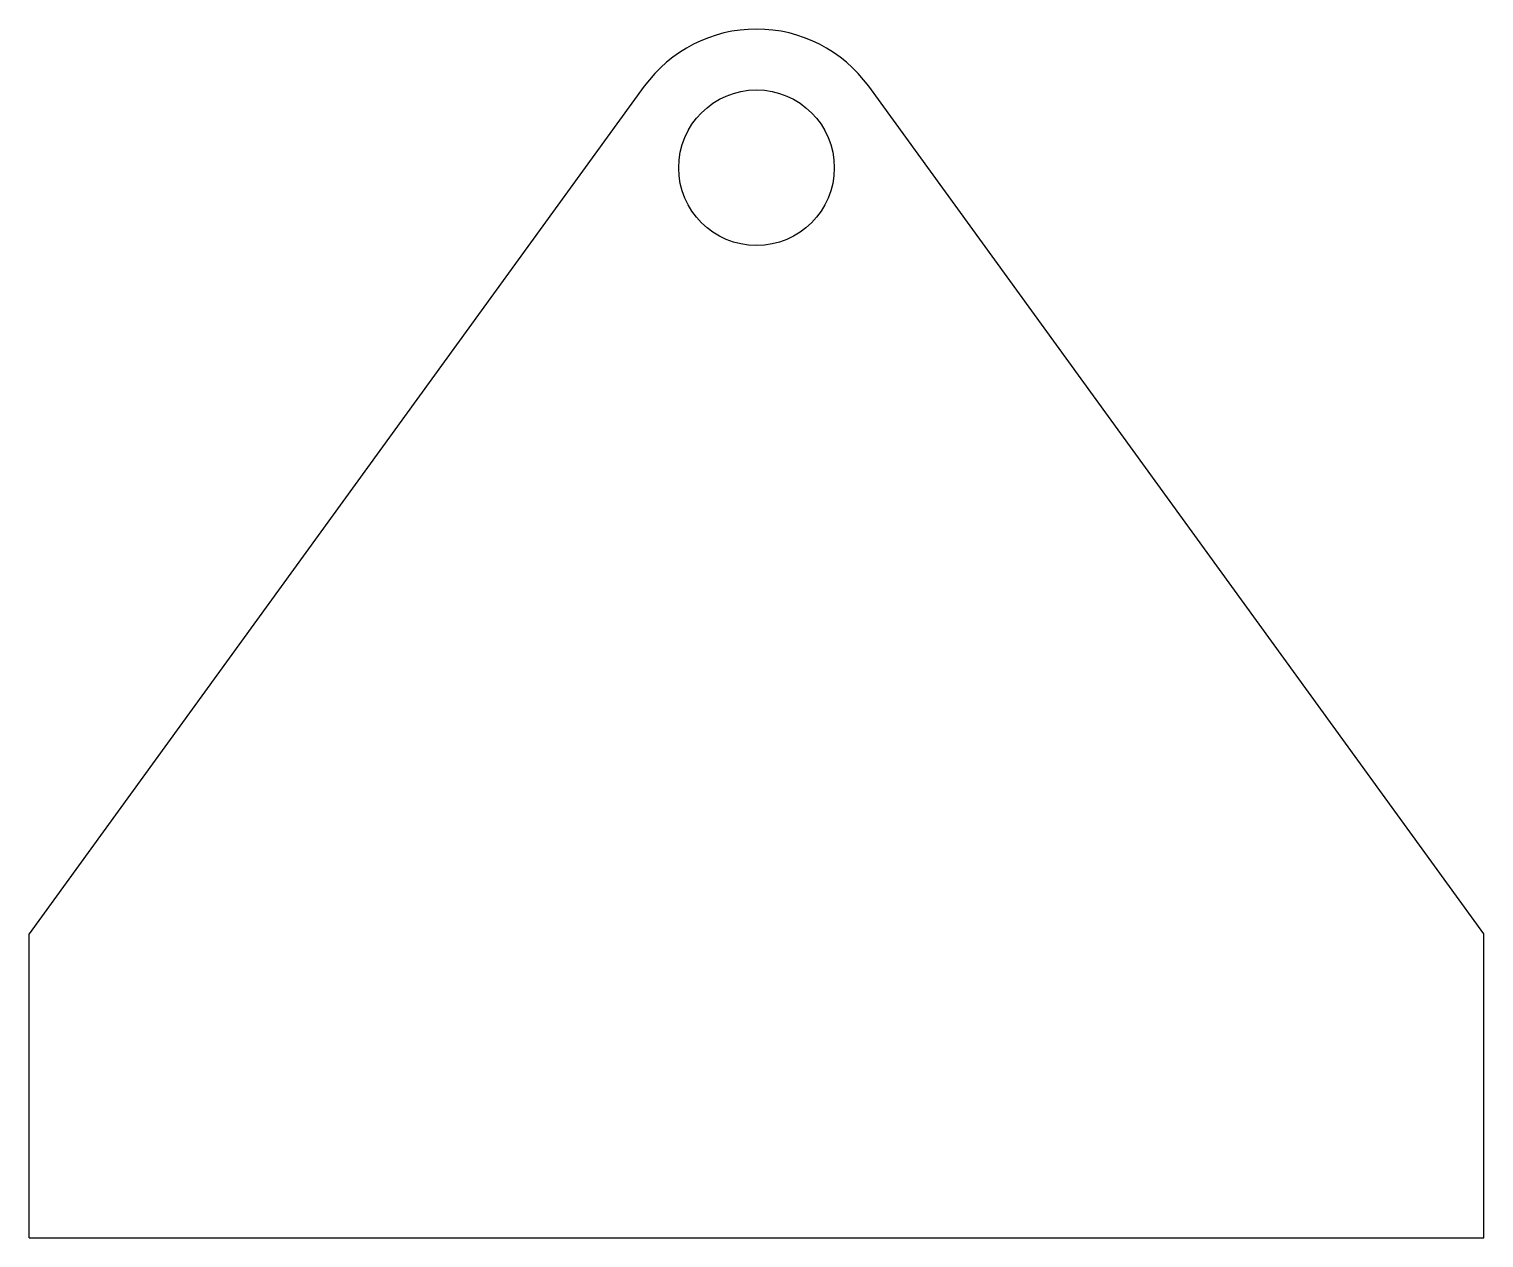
# Model space of a CAD drawing. Header units: millimetres. Extents: x -120 to 120, y -62 to 136.
import ezdxf

# ---------------------------------------------------------------- set-up
doc = ezdxf.new("R2010")
doc.units = ezdxf.units.MM
doc.layers.add('Sketch033', color=7, linetype='CONTINUOUS')

msp = doc.modelspace()

# ---------------------------------------------------------------- linework, layer by layer
at = {"layer": 'Sketch033'}
for p, q in [((-18.4504, 126.895), (-119.65, -12.5)), ((119.65, -12.5), (18.4504, 126.895)), ((-119.65, -62.5), (-119.65, -12.5)), ((119.65, -62.5), (119.65, -12.5)), ((-119.65, -62.5), (119.65, -62.5))]:
    msp.add_line(p, q, dxfattribs=at)
msp.add_circle((0, 113.5), 12.8, dxfattribs=at)
msp.add_arc((0, 113.5), 22.8, 35.9794, 144.021, dxfattribs=at)

doc.saveas('drawing.dxf')
